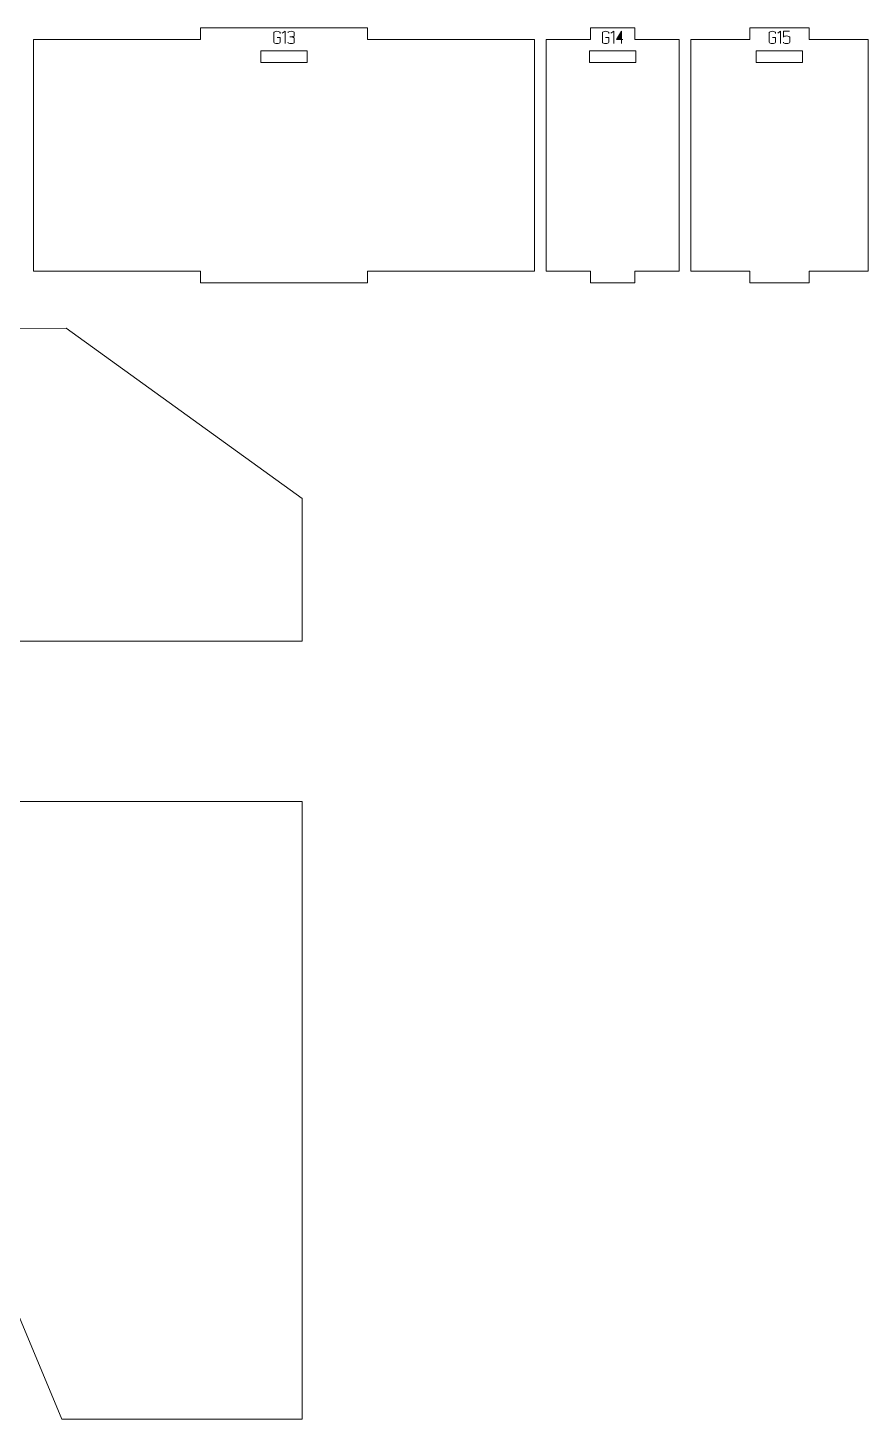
# Model space of a CAD drawing. Header units: centimetres. Extents: x -250 to 250, y -508 to 508.
# Drawn here: x -139.53 to -117.76, y -108.95 to -72.93 of the extents above; entities that cross this region are included whole.
import ezdxf

# ---------------------------------------------------------------- set-up
doc = ezdxf.new("R2010")
doc.units = ezdxf.units.CM
doc.header["$MEASUREMENT"] = 0
doc.layers.add('Capa 1', color=7, linetype='Continuous')

msp = doc.modelspace()

# ---------------------------------------------------------------- hatches: boundary and pattern name
at = {"layer": 'Capa 1', "true_color": 0x3e4095}
h = msp.add_hatch(color=175, dxfattribs=at)
edge = h.paths.add_edge_path()
edge.add_spline(control_points=[(-132.99047, -73.29819), (-132.99047, -73.30797), (-132.99834, -73.3163), (-133.01409, -73.32318), (-133.02983, -73.33006), (-133.04948, -73.3335), (-133.07302, -73.3335), (-133.09656, -73.3335), (-133.11621, -73.33006), (-133.13195, -73.32318), (-133.1477, -73.3163), (-133.15557, -73.30797), (-133.15557, -73.29819), (-133.15557, -73.29819), (-133.15557, -73.05237), (-133.15557, -73.05237), (-133.15557, -73.04259), (-133.1477, -73.03426), (-133.13195, -73.02738), (-133.11621, -73.0205), (-133.09656, -73.01706), (-133.07302, -73.01706), (-133.04948, -73.01706), (-133.02983, -73.0205), (-133.01409, -73.02738), (-132.99834, -73.03426), (-132.99047, -73.04259), (-132.99047, -73.05237), (-132.99047, -73.05237), (-132.99047, -73.07484), (-132.99047, -73.07484), (-132.99047, -73.07484), (-132.99047, -73.05237), (-132.99047, -73.05237), (-132.99047, -73.04259), (-132.99834, -73.03426), (-133.01409, -73.02738), (-133.02983, -73.0205), (-133.04948, -73.01706), (-133.07302, -73.01706), (-133.09656, -73.01706), (-133.11621, -73.0205), (-133.13195, -73.02738), (-133.1477, -73.03426), (-133.15557, -73.04259), (-133.15557, -73.05237), (-133.15557, -73.05237), (-133.15557, -73.29819), (-133.15557, -73.29819), (-133.15557, -73.30797), (-133.1477, -73.3163), (-133.13195, -73.32318), (-133.11621, -73.33006), (-133.09656, -73.3335), (-133.07302, -73.3335), (-133.04948, -73.3335), (-133.02983, -73.33006), (-133.01409, -73.32318), (-132.99834, -73.3163), (-132.99047, -73.30797), (-132.99047, -73.29819), (-132.99047, -73.29819), (-132.99047, -73.17528), (-132.99047, -73.17528), (-132.99047, -73.17528), (-133.0721, -73.17528), (-133.0721, -73.17528), (-133.0721, -73.17528), (-132.99047, -73.17528), (-132.99047, -73.17528), (-132.99047, -73.17528), (-132.99047, -73.29819), (-132.99047, -73.29819)], knot_values=[0, 0, 0, 0, 0.04166667, 0.04166667, 0.04166667, 0.08333333, 0.08333333, 0.08333333, 0.125, 0.125, 0.125, 0.16666667, 0.16666667, 0.16666667, 0.20833333, 0.20833333, 0.20833333, 0.25, 0.25, 0.25, 0.29166667, 0.29166667, 0.29166667, 0.33333333, 0.33333333, 0.33333333, 0.375, 0.375, 0.375, 0.41666667, 0.41666667, 0.41666667, 0.45833333, 0.45833333, 0.45833333, 0.5, 0.5, 0.5, 0.54166667, 0.54166667, 0.54166667, 0.58333333, 0.58333333, 0.58333333, 0.625, 0.625, 0.625, 0.66666667, 0.66666667, 0.66666667, 0.70833333, 0.70833333, 0.70833333, 0.75, 0.75, 0.75, 0.79166667, 0.79166667, 0.79166667, 0.83333333, 0.83333333, 0.83333333, 0.875, 0.875, 0.875, 0.91666667, 0.91666667, 0.91666667, 0.95833333, 0.95833333, 0.95833333, 1, 1, 1, 1], degree=3, periodic=1)
h = msp.add_hatch(color=175, dxfattribs=at)
edge = h.paths.add_edge_path()
edge.add_spline(control_points=[(-132.85931, -73.0166), (-132.85931, -73.0166), (-132.93544, -73.06934), (-132.93544, -73.06934), (-132.93544, -73.06934), (-132.85931, -73.0166), (-132.85931, -73.0166), (-132.85931, -73.0166), (-132.85931, -73.3335), (-132.85931, -73.3335), (-132.85931, -73.3335), (-132.85931, -73.0166), (-132.85931, -73.0166)], knot_values=[0, 0, 0, 0, 0.25, 0.25, 0.25, 0.5, 0.5, 0.5, 0.75, 0.75, 0.75, 1, 1, 1, 1], degree=3, periodic=1)
h = msp.add_hatch(color=175, dxfattribs=at)
edge = h.paths.add_edge_path()
edge.add_spline(control_points=[(-132.70613, -73.3335), (-132.72967, -73.3335), (-132.74932, -73.33006), (-132.76506, -73.32318), (-132.78081, -73.3163), (-132.78868, -73.30797), (-132.78868, -73.29819), (-132.78868, -73.30797), (-132.78081, -73.3163), (-132.76506, -73.32318), (-132.74932, -73.33006), (-132.72967, -73.3335), (-132.70613, -73.3335), (-132.68259, -73.3335), (-132.66294, -73.33006), (-132.6472, -73.32318), (-132.63145, -73.3163), (-132.62358, -73.30797), (-132.62358, -73.29819), (-132.62358, -73.29819), (-132.62358, -73.195), (-132.62358, -73.195), (-132.62358, -73.18674), (-132.62924, -73.17956), (-132.64055, -73.17345), (-132.65186, -73.16733), (-132.68503, -73.1632), (-132.74007, -73.16106), (-132.68534, -73.1577), (-132.65247, -73.15372), (-132.64147, -73.14914), (-132.63046, -73.14455), (-132.6245, -73.13706), (-132.62358, -73.12667), (-132.62358, -73.12667), (-132.62358, -73.05237), (-132.62358, -73.05237), (-132.62358, -73.04259), (-132.63145, -73.03426), (-132.6472, -73.02738), (-132.66294, -73.0205), (-132.68259, -73.01706), (-132.70613, -73.01706), (-132.72967, -73.01706), (-132.74932, -73.0205), (-132.76506, -73.02738), (-132.78081, -73.03426), (-132.78868, -73.04259), (-132.78868, -73.05237), (-132.78868, -73.04259), (-132.78081, -73.03426), (-132.76506, -73.02738), (-132.74932, -73.0205), (-132.72967, -73.01706), (-132.70613, -73.01706), (-132.68259, -73.01706), (-132.66294, -73.0205), (-132.6472, -73.02738), (-132.63145, -73.03426), (-132.62358, -73.04259), (-132.62358, -73.05237), (-132.62358, -73.05237), (-132.62358, -73.12667), (-132.62358, -73.12667), (-132.6245, -73.13706), (-132.63046, -73.14455), (-132.64147, -73.14914), (-132.65247, -73.15372), (-132.68534, -73.1577), (-132.74007, -73.16106), (-132.68503, -73.1632), (-132.65186, -73.16733), (-132.64055, -73.17345), (-132.62924, -73.17956), (-132.62358, -73.18674), (-132.62358, -73.195), (-132.62358, -73.195), (-132.62358, -73.29819), (-132.62358, -73.29819), (-132.62358, -73.30797), (-132.63145, -73.3163), (-132.6472, -73.32318), (-132.66294, -73.33006), (-132.68259, -73.3335), (-132.70613, -73.3335)], knot_values=[0, 0, 0, 0, 0.03571429, 0.03571429, 0.03571429, 0.07142857, 0.07142857, 0.07142857, 0.10714286, 0.10714286, 0.10714286, 0.14285714, 0.14285714, 0.14285714, 0.17857143, 0.17857143, 0.17857143, 0.21428571, 0.21428571, 0.21428571, 0.25, 0.25, 0.25, 0.28571429, 0.28571429, 0.28571429, 0.32142857, 0.32142857, 0.32142857, 0.35714286, 0.35714286, 0.35714286, 0.39285714, 0.39285714, 0.39285714, 0.42857143, 0.42857143, 0.42857143, 0.46428571, 0.46428571, 0.46428571, 0.5, 0.5, 0.5, 0.53571429, 0.53571429, 0.53571429, 0.57142857, 0.57142857, 0.57142857, 0.60714286, 0.60714286, 0.60714286, 0.64285714, 0.64285714, 0.64285714, 0.67857143, 0.67857143, 0.67857143, 0.71428571, 0.71428571, 0.71428571, 0.75, 0.75, 0.75, 0.78571429, 0.78571429, 0.78571429, 0.82142857, 0.82142857, 0.82142857, 0.85714286, 0.85714286, 0.85714286, 0.89285714, 0.89285714, 0.89285714, 0.92857143, 0.92857143, 0.92857143, 0.96428571, 0.96428571, 0.96428571, 1, 1, 1, 1], degree=3, periodic=1)
h = msp.add_hatch(color=175, dxfattribs=at)
edge = h.paths.add_edge_path()
edge.add_spline(control_points=[(-124.47892, -73.29819), (-124.47892, -73.30797), (-124.48679, -73.3163), (-124.50254, -73.32318), (-124.51828, -73.33006), (-124.53793, -73.3335), (-124.56147, -73.3335), (-124.58501, -73.3335), (-124.60466, -73.33006), (-124.6204, -73.32318), (-124.63615, -73.3163), (-124.64402, -73.30797), (-124.64402, -73.29819), (-124.64402, -73.29819), (-124.64402, -73.05237), (-124.64402, -73.05237), (-124.64402, -73.04259), (-124.63615, -73.03426), (-124.6204, -73.02738), (-124.60466, -73.0205), (-124.58501, -73.01706), (-124.56147, -73.01706), (-124.53793, -73.01706), (-124.51828, -73.0205), (-124.50254, -73.02738), (-124.48679, -73.03426), (-124.47892, -73.04259), (-124.47892, -73.05237), (-124.47892, -73.05237), (-124.47892, -73.07484), (-124.47892, -73.07484), (-124.47892, -73.07484), (-124.47892, -73.05237), (-124.47892, -73.05237), (-124.47892, -73.04259), (-124.48679, -73.03426), (-124.50254, -73.02738), (-124.51828, -73.0205), (-124.53793, -73.01706), (-124.56147, -73.01706), (-124.58501, -73.01706), (-124.60466, -73.0205), (-124.6204, -73.02738), (-124.63615, -73.03426), (-124.64402, -73.04259), (-124.64402, -73.05237), (-124.64402, -73.05237), (-124.64402, -73.29819), (-124.64402, -73.29819), (-124.64402, -73.30797), (-124.63615, -73.3163), (-124.6204, -73.32318), (-124.60466, -73.33006), (-124.58501, -73.3335), (-124.56147, -73.3335), (-124.53793, -73.3335), (-124.51828, -73.33006), (-124.50254, -73.32318), (-124.48679, -73.3163), (-124.47892, -73.30797), (-124.47892, -73.29819), (-124.47892, -73.29819), (-124.47892, -73.17528), (-124.47892, -73.17528), (-124.47892, -73.17528), (-124.56055, -73.17528), (-124.56055, -73.17528), (-124.56055, -73.17528), (-124.47892, -73.17528), (-124.47892, -73.17528), (-124.47892, -73.17528), (-124.47892, -73.29819), (-124.47892, -73.29819)], knot_values=[0, 0, 0, 0, 0.04166667, 0.04166667, 0.04166667, 0.08333333, 0.08333333, 0.08333333, 0.125, 0.125, 0.125, 0.16666667, 0.16666667, 0.16666667, 0.20833333, 0.20833333, 0.20833333, 0.25, 0.25, 0.25, 0.29166667, 0.29166667, 0.29166667, 0.33333333, 0.33333333, 0.33333333, 0.375, 0.375, 0.375, 0.41666667, 0.41666667, 0.41666667, 0.45833333, 0.45833333, 0.45833333, 0.5, 0.5, 0.5, 0.54166667, 0.54166667, 0.54166667, 0.58333333, 0.58333333, 0.58333333, 0.625, 0.625, 0.625, 0.66666667, 0.66666667, 0.66666667, 0.70833333, 0.70833333, 0.70833333, 0.75, 0.75, 0.75, 0.79166667, 0.79166667, 0.79166667, 0.83333333, 0.83333333, 0.83333333, 0.875, 0.875, 0.875, 0.91666667, 0.91666667, 0.91666667, 0.95833333, 0.95833333, 0.95833333, 1, 1, 1, 1], degree=3, periodic=1)
h = msp.add_hatch(color=175, dxfattribs=at)
edge = h.paths.add_edge_path()
edge.add_spline(control_points=[(-124.34776, -73.0166), (-124.34776, -73.0166), (-124.42389, -73.06934), (-124.42389, -73.06934), (-124.42389, -73.06934), (-124.34776, -73.0166), (-124.34776, -73.0166), (-124.34776, -73.0166), (-124.34776, -73.3335), (-124.34776, -73.3335), (-124.34776, -73.3335), (-124.34776, -73.0166), (-124.34776, -73.0166)], knot_values=[0, 0, 0, 0, 0.25, 0.25, 0.25, 0.5, 0.5, 0.5, 0.75, 0.75, 0.75, 1, 1, 1, 1], degree=3, periodic=1)
h = msp.add_hatch(color=175, dxfattribs=at)
edge = h.paths.add_edge_path()
edge.add_spline(control_points=[(-124.14734, -73.22894), (-124.14734, -73.22894), (-124.14734, -73.0166), (-124.14734, -73.0166), (-124.14734, -73.0166), (-124.27713, -73.22894), (-124.27713, -73.22894), (-124.27713, -73.22894), (-124.14734, -73.22894), (-124.14734, -73.22894)], knot_values=[0, 0, 0, 0, 0.33333333, 0.33333333, 0.33333333, 0.66666667, 0.66666667, 0.66666667, 1, 1, 1, 1], degree=3, periodic=1)
h = msp.add_hatch(color=175, dxfattribs=at)
edge = h.paths.add_edge_path()
edge.add_spline(control_points=[(-124.14734, -73.22894), (-124.14734, -73.22894), (-124.14734, -73.3335), (-124.14734, -73.3335), (-124.14734, -73.3335), (-124.14734, -73.22894), (-124.14734, -73.22894), (-124.14734, -73.22894), (-124.27713, -73.22894), (-124.27713, -73.22894), (-124.27713, -73.22894), (-124.14734, -73.0166), (-124.14734, -73.0166), (-124.14734, -73.0166), (-124.14734, -73.22894), (-124.14734, -73.22894), (-124.14734, -73.22894), (-124.11753, -73.22894), (-124.11753, -73.22894), (-124.11753, -73.22894), (-124.14734, -73.22894), (-124.14734, -73.22894)], knot_values=[0, 0, 0, 0, 0.14285714, 0.14285714, 0.14285714, 0.28571429, 0.28571429, 0.28571429, 0.42857143, 0.42857143, 0.42857143, 0.57142857, 0.57142857, 0.57142857, 0.71428571, 0.71428571, 0.71428571, 0.85714286, 0.85714286, 0.85714286, 1, 1, 1, 1], degree=3, periodic=1)
h = msp.add_hatch(color=175, dxfattribs=at)
edge = h.paths.add_edge_path()
edge.add_spline(control_points=[(-120.16065, -73.29819), (-120.16065, -73.30797), (-120.16852, -73.3163), (-120.18427, -73.32318), (-120.20001, -73.33006), (-120.21966, -73.3335), (-120.2432, -73.3335), (-120.26674, -73.3335), (-120.28639, -73.33006), (-120.30213, -73.32318), (-120.31788, -73.3163), (-120.32575, -73.30797), (-120.32575, -73.29819), (-120.32575, -73.29819), (-120.32575, -73.05237), (-120.32575, -73.05237), (-120.32575, -73.04259), (-120.31788, -73.03426), (-120.30213, -73.02738), (-120.28639, -73.0205), (-120.26674, -73.01706), (-120.2432, -73.01706), (-120.21966, -73.01706), (-120.20001, -73.0205), (-120.18427, -73.02738), (-120.16852, -73.03426), (-120.16065, -73.04259), (-120.16065, -73.05237), (-120.16065, -73.05237), (-120.16065, -73.07484), (-120.16065, -73.07484), (-120.16065, -73.07484), (-120.16065, -73.05237), (-120.16065, -73.05237), (-120.16065, -73.04259), (-120.16852, -73.03426), (-120.18427, -73.02738), (-120.20001, -73.0205), (-120.21966, -73.01706), (-120.2432, -73.01706), (-120.26674, -73.01706), (-120.28639, -73.0205), (-120.30213, -73.02738), (-120.31788, -73.03426), (-120.32575, -73.04259), (-120.32575, -73.05237), (-120.32575, -73.05237), (-120.32575, -73.29819), (-120.32575, -73.29819), (-120.32575, -73.30797), (-120.31788, -73.3163), (-120.30213, -73.32318), (-120.28639, -73.33006), (-120.26674, -73.3335), (-120.2432, -73.3335), (-120.21966, -73.3335), (-120.20001, -73.33006), (-120.18427, -73.32318), (-120.16852, -73.3163), (-120.16065, -73.30797), (-120.16065, -73.29819), (-120.16065, -73.29819), (-120.16065, -73.17528), (-120.16065, -73.17528), (-120.16065, -73.17528), (-120.24228, -73.17528), (-120.24228, -73.17528), (-120.24228, -73.17528), (-120.16065, -73.17528), (-120.16065, -73.17528), (-120.16065, -73.17528), (-120.16065, -73.29819), (-120.16065, -73.29819)], knot_values=[0, 0, 0, 0, 0.04166667, 0.04166667, 0.04166667, 0.08333333, 0.08333333, 0.08333333, 0.125, 0.125, 0.125, 0.16666667, 0.16666667, 0.16666667, 0.20833333, 0.20833333, 0.20833333, 0.25, 0.25, 0.25, 0.29166667, 0.29166667, 0.29166667, 0.33333333, 0.33333333, 0.33333333, 0.375, 0.375, 0.375, 0.41666667, 0.41666667, 0.41666667, 0.45833333, 0.45833333, 0.45833333, 0.5, 0.5, 0.5, 0.54166667, 0.54166667, 0.54166667, 0.58333333, 0.58333333, 0.58333333, 0.625, 0.625, 0.625, 0.66666667, 0.66666667, 0.66666667, 0.70833333, 0.70833333, 0.70833333, 0.75, 0.75, 0.75, 0.79166667, 0.79166667, 0.79166667, 0.83333333, 0.83333333, 0.83333333, 0.875, 0.875, 0.875, 0.91666667, 0.91666667, 0.91666667, 0.95833333, 0.95833333, 0.95833333, 1, 1, 1, 1], degree=3, periodic=1)
h = msp.add_hatch(color=175, dxfattribs=at)
edge = h.paths.add_edge_path()
edge.add_spline(control_points=[(-120.02949, -73.0166), (-120.02949, -73.0166), (-120.10562, -73.06934), (-120.10562, -73.06934), (-120.10562, -73.06934), (-120.02949, -73.0166), (-120.02949, -73.0166), (-120.02949, -73.0166), (-120.02949, -73.3335), (-120.02949, -73.3335), (-120.02949, -73.3335), (-120.02949, -73.0166), (-120.02949, -73.0166)], knot_values=[0, 0, 0, 0, 0.25, 0.25, 0.25, 0.5, 0.5, 0.5, 0.75, 0.75, 0.75, 1, 1, 1, 1], degree=3, periodic=1)
h = msp.add_hatch(color=175, dxfattribs=at)
edge = h.paths.add_edge_path()
edge.add_spline(control_points=[(-119.87631, -73.3335), (-119.89985, -73.3335), (-119.9195, -73.33006), (-119.93524, -73.32318), (-119.95099, -73.3163), (-119.95886, -73.30797), (-119.95886, -73.29819), (-119.95886, -73.30797), (-119.95099, -73.3163), (-119.93524, -73.32318), (-119.9195, -73.33006), (-119.89985, -73.3335), (-119.87631, -73.3335), (-119.85277, -73.3335), (-119.83312, -73.33006), (-119.81738, -73.32318), (-119.80163, -73.3163), (-119.79376, -73.30797), (-119.79376, -73.29819), (-119.79376, -73.29819), (-119.79376, -73.17253), (-119.79376, -73.17253), (-119.79376, -73.16274), (-119.80163, -73.15441), (-119.81738, -73.14753), (-119.83312, -73.14065), (-119.85277, -73.13721), (-119.87631, -73.13721), (-119.89771, -73.13905), (-119.91422, -73.1415), (-119.92584, -73.14455), (-119.93746, -73.14761), (-119.94846, -73.15694), (-119.95886, -73.17253), (-119.95886, -73.17253), (-119.95886, -73.01706), (-119.95886, -73.01706), (-119.95886, -73.01706), (-119.79926, -73.01706), (-119.79926, -73.01706), (-119.79926, -73.01706), (-119.95886, -73.01706), (-119.95886, -73.01706), (-119.95886, -73.01706), (-119.95886, -73.17253), (-119.95886, -73.17253), (-119.94846, -73.15694), (-119.93746, -73.14761), (-119.92584, -73.14455), (-119.91422, -73.1415), (-119.89771, -73.13905), (-119.87631, -73.13721), (-119.85277, -73.13721), (-119.83312, -73.14065), (-119.81738, -73.14753), (-119.80163, -73.15441), (-119.79376, -73.16274), (-119.79376, -73.17253), (-119.79376, -73.17253), (-119.79376, -73.29819), (-119.79376, -73.29819), (-119.79376, -73.30797), (-119.80163, -73.3163), (-119.81738, -73.32318), (-119.83312, -73.33006), (-119.85277, -73.3335), (-119.87631, -73.3335)], knot_values=[0, 0, 0, 0, 0.04545455, 0.04545455, 0.04545455, 0.09090909, 0.09090909, 0.09090909, 0.13636364, 0.13636364, 0.13636364, 0.18181818, 0.18181818, 0.18181818, 0.22727273, 0.22727273, 0.22727273, 0.27272727, 0.27272727, 0.27272727, 0.31818182, 0.31818182, 0.31818182, 0.36363636, 0.36363636, 0.36363636, 0.40909091, 0.40909091, 0.40909091, 0.45454545, 0.45454545, 0.45454545, 0.5, 0.5, 0.5, 0.54545455, 0.54545455, 0.54545455, 0.59090909, 0.59090909, 0.59090909, 0.63636364, 0.63636364, 0.63636364, 0.68181818, 0.68181818, 0.68181818, 0.72727273, 0.72727273, 0.72727273, 0.77272727, 0.77272727, 0.77272727, 0.81818182, 0.81818182, 0.81818182, 0.86363636, 0.86363636, 0.86363636, 0.90909091, 0.90909091, 0.90909091, 0.95454545, 0.95454545, 0.95454545, 1, 1, 1, 1], degree=3, periodic=1)

# ---------------------------------------------------------------- linework, layer by layer
at = {"layer": 'Capa 1', "color": 240, "lineweight": 9}
for points, knots in [([(-139.37548, -73.2271), (-139.37548, -73.2271), (-139.37548, -79.2271), (-139.37548, -79.2271), (-139.37548, -79.2271), (-135.05154, -79.2271), (-135.05154, -79.2271), (-135.05154, -79.2271), (-135.05154, -79.5271), (-135.05154, -79.5271), (-135.05154, -79.5271), (-130.7276, -79.5271), (-130.7276, -79.5271), (-130.7276, -79.5271), (-130.7276, -79.2271), (-130.7276, -79.2271), (-130.7276, -79.2271), (-126.40366, -79.2271), (-126.40366, -79.2271), (-126.40366, -79.2271), (-126.40366, -73.2271), (-126.40366, -73.2271), (-126.40366, -73.2271), (-130.7276, -73.2271), (-130.7276, -73.2271), (-130.7276, -73.2271), (-130.7276, -72.9271), (-130.7276, -72.9271), (-130.7276, -72.9271), (-135.05154, -72.9271), (-135.05154, -72.9271), (-135.05154, -72.9271), (-135.05154, -73.2271), (-135.05154, -73.2271), (-135.05154, -73.2271), (-139.37548, -73.2271), (-139.37548, -73.2271)], [0, 0, 0, 0, 0.08333333, 0.08333333, 0.08333333, 0.16666667, 0.16666667, 0.16666667, 0.25, 0.25, 0.25, 0.33333333, 0.33333333, 0.33333333, 0.41666667, 0.41666667, 0.41666667, 0.5, 0.5, 0.5, 0.58333333, 0.58333333, 0.58333333, 0.66666667, 0.66666667, 0.66666667, 0.75, 0.75, 0.75, 0.83333333, 0.83333333, 0.83333333, 0.91666667, 0.91666667, 0.91666667, 1, 1, 1, 1]), ([(-126.10366, -73.2271), (-126.10366, -73.2271), (-126.10366, -79.2271), (-126.10366, -79.2271), (-126.10366, -79.2271), (-124.95507, -79.2271), (-124.95507, -79.2271), (-124.95507, -79.2271), (-124.95507, -79.5271), (-124.95507, -79.5271), (-124.95507, -79.5271), (-123.80647, -79.5271), (-123.80647, -79.5271), (-123.80647, -79.5271), (-123.80647, -79.2271), (-123.80647, -79.2271), (-123.80647, -79.2271), (-122.65788, -79.2271), (-122.65788, -79.2271), (-122.65788, -79.2271), (-122.65788, -73.2271), (-122.65788, -73.2271), (-122.65788, -73.2271), (-123.80647, -73.2271), (-123.80647, -73.2271), (-123.80647, -73.2271), (-123.80647, -72.9271), (-123.80647, -72.9271), (-123.80647, -72.9271), (-124.95507, -72.9271), (-124.95507, -72.9271), (-124.95507, -72.9271), (-124.95507, -73.2271), (-124.95507, -73.2271), (-124.95507, -73.2271), (-126.10366, -73.2271), (-126.10366, -73.2271)], [0, 0, 0, 0, 0.08333333, 0.08333333, 0.08333333, 0.16666667, 0.16666667, 0.16666667, 0.25, 0.25, 0.25, 0.33333333, 0.33333333, 0.33333333, 0.41666667, 0.41666667, 0.41666667, 0.5, 0.5, 0.5, 0.58333333, 0.58333333, 0.58333333, 0.66666667, 0.66666667, 0.66666667, 0.75, 0.75, 0.75, 0.83333333, 0.83333333, 0.83333333, 0.91666667, 0.91666667, 0.91666667, 1, 1, 1, 1]), ([(-122.35788, -73.2271), (-122.35788, -73.2271), (-122.35788, -79.2271), (-122.35788, -79.2271), (-122.35788, -79.2271), (-120.8258, -79.2271), (-120.8258, -79.2271), (-120.8258, -79.2271), (-120.8258, -79.5271), (-120.8258, -79.5271), (-120.8258, -79.5271), (-119.29371, -79.5271), (-119.29371, -79.5271), (-119.29371, -79.5271), (-119.29371, -79.2271), (-119.29371, -79.2271), (-119.29371, -79.2271), (-117.76163, -79.2271), (-117.76163, -79.2271), (-117.76163, -79.2271), (-117.76163, -73.2271), (-117.76163, -73.2271), (-117.76163, -73.2271), (-119.29371, -73.2271), (-119.29371, -73.2271), (-119.29371, -73.2271), (-119.29371, -72.9271), (-119.29371, -72.9271), (-119.29371, -72.9271), (-120.8258, -72.9271), (-120.8258, -72.9271), (-120.8258, -72.9271), (-120.8258, -73.2271), (-120.8258, -73.2271), (-120.8258, -73.2271), (-122.35788, -73.2271), (-122.35788, -73.2271)], [0, 0, 0, 0, 0.08333333, 0.08333333, 0.08333333, 0.16666667, 0.16666667, 0.16666667, 0.25, 0.25, 0.25, 0.33333333, 0.33333333, 0.33333333, 0.41666667, 0.41666667, 0.41666667, 0.5, 0.5, 0.5, 0.58333333, 0.58333333, 0.58333333, 0.66666667, 0.66666667, 0.66666667, 0.75, 0.75, 0.75, 0.83333333, 0.83333333, 0.83333333, 0.91666667, 0.91666667, 0.91666667, 1, 1, 1, 1]), ([(-133.48957, -73.527), (-133.48957, -73.527), (-132.28957, -73.527), (-132.28957, -73.527), (-132.28957, -73.527), (-132.28957, -73.827), (-132.28957, -73.827), (-132.28957, -73.827), (-133.48957, -73.827), (-133.48957, -73.827), (-133.48957, -73.827), (-133.48957, -73.527), (-133.48957, -73.527)], [0, 0, 0, 0, 0.25, 0.25, 0.25, 0.5, 0.5, 0.5, 0.75, 0.75, 0.75, 1, 1, 1, 1]), ([(-124.98077, -73.527), (-124.98077, -73.527), (-123.78077, -73.527), (-123.78077, -73.527), (-123.78077, -73.527), (-123.78077, -73.827), (-123.78077, -73.827), (-123.78077, -73.827), (-124.98077, -73.827), (-124.98077, -73.827), (-124.98077, -73.827), (-124.98077, -73.527), (-124.98077, -73.527)], [0, 0, 0, 0, 0.25, 0.25, 0.25, 0.5, 0.5, 0.5, 0.75, 0.75, 0.75, 1, 1, 1, 1]), ([(-120.65975, -73.527), (-120.65975, -73.527), (-119.45975, -73.527), (-119.45975, -73.527), (-119.45975, -73.527), (-119.45975, -73.827), (-119.45975, -73.827), (-119.45975, -73.827), (-120.65975, -73.827), (-120.65975, -73.827), (-120.65975, -73.827), (-120.65975, -73.527), (-120.65975, -73.527)], [0, 0, 0, 0, 0.25, 0.25, 0.25, 0.5, 0.5, 0.5, 0.75, 0.75, 0.75, 1, 1, 1, 1])]:
    msp.add_open_spline(points, degree=3, knots=knots, dxfattribs=at)
at = {"layer": 'Capa 1', "color": 114, "lineweight": 9}
for points, knots in [([(-132.99047, -73.29819), (-132.99047, -73.30797), (-132.99834, -73.3163), (-133.01409, -73.32318), (-133.02983, -73.33006), (-133.04948, -73.3335), (-133.07302, -73.3335), (-133.09656, -73.3335), (-133.11621, -73.33006), (-133.13195, -73.32318), (-133.1477, -73.3163), (-133.15557, -73.30797), (-133.15557, -73.29819), (-133.15557, -73.29819), (-133.15557, -73.05237), (-133.15557, -73.05237), (-133.15557, -73.04259), (-133.1477, -73.03426), (-133.13195, -73.02738), (-133.11621, -73.0205), (-133.09656, -73.01706), (-133.07302, -73.01706), (-133.04948, -73.01706), (-133.02983, -73.0205), (-133.01409, -73.02738), (-132.99834, -73.03426), (-132.99047, -73.04259), (-132.99047, -73.05237), (-132.99047, -73.05237), (-132.99047, -73.07484), (-132.99047, -73.07484), (-132.99047, -73.07484), (-132.99047, -73.05237), (-132.99047, -73.05237), (-132.99047, -73.04259), (-132.99834, -73.03426), (-133.01409, -73.02738), (-133.02983, -73.0205), (-133.04948, -73.01706), (-133.07302, -73.01706), (-133.09656, -73.01706), (-133.11621, -73.0205), (-133.13195, -73.02738), (-133.1477, -73.03426), (-133.15557, -73.04259), (-133.15557, -73.05237), (-133.15557, -73.05237), (-133.15557, -73.29819), (-133.15557, -73.29819), (-133.15557, -73.30797), (-133.1477, -73.3163), (-133.13195, -73.32318), (-133.11621, -73.33006), (-133.09656, -73.3335), (-133.07302, -73.3335), (-133.04948, -73.3335), (-133.02983, -73.33006), (-133.01409, -73.32318), (-132.99834, -73.3163), (-132.99047, -73.30797), (-132.99047, -73.29819), (-132.99047, -73.29819), (-132.99047, -73.17528), (-132.99047, -73.17528), (-132.99047, -73.17528), (-133.0721, -73.17528), (-133.0721, -73.17528), (-133.0721, -73.17528), (-132.99047, -73.17528), (-132.99047, -73.17528), (-132.99047, -73.17528), (-132.99047, -73.29819), (-132.99047, -73.29819)], [0, 0, 0, 0, 0.04166667, 0.04166667, 0.04166667, 0.08333333, 0.08333333, 0.08333333, 0.125, 0.125, 0.125, 0.16666667, 0.16666667, 0.16666667, 0.20833333, 0.20833333, 0.20833333, 0.25, 0.25, 0.25, 0.29166667, 0.29166667, 0.29166667, 0.33333333, 0.33333333, 0.33333333, 0.375, 0.375, 0.375, 0.41666667, 0.41666667, 0.41666667, 0.45833333, 0.45833333, 0.45833333, 0.5, 0.5, 0.5, 0.54166667, 0.54166667, 0.54166667, 0.58333333, 0.58333333, 0.58333333, 0.625, 0.625, 0.625, 0.66666667, 0.66666667, 0.66666667, 0.70833333, 0.70833333, 0.70833333, 0.75, 0.75, 0.75, 0.79166667, 0.79166667, 0.79166667, 0.83333333, 0.83333333, 0.83333333, 0.875, 0.875, 0.875, 0.91666667, 0.91666667, 0.91666667, 0.95833333, 0.95833333, 0.95833333, 1, 1, 1, 1]), ([(-132.85931, -73.0166), (-132.85931, -73.0166), (-132.93544, -73.06934), (-132.93544, -73.06934), (-132.93544, -73.06934), (-132.85931, -73.0166), (-132.85931, -73.0166), (-132.85931, -73.0166), (-132.85931, -73.3335), (-132.85931, -73.3335), (-132.85931, -73.3335), (-132.85931, -73.0166), (-132.85931, -73.0166)], [0, 0, 0, 0, 0.25, 0.25, 0.25, 0.5, 0.5, 0.5, 0.75, 0.75, 0.75, 1, 1, 1, 1]), ([(-132.70613, -73.3335), (-132.72967, -73.3335), (-132.74932, -73.33006), (-132.76506, -73.32318), (-132.78081, -73.3163), (-132.78868, -73.30797), (-132.78868, -73.29819), (-132.78868, -73.30797), (-132.78081, -73.3163), (-132.76506, -73.32318), (-132.74932, -73.33006), (-132.72967, -73.3335), (-132.70613, -73.3335), (-132.68259, -73.3335), (-132.66294, -73.33006), (-132.6472, -73.32318), (-132.63145, -73.3163), (-132.62358, -73.30797), (-132.62358, -73.29819), (-132.62358, -73.29819), (-132.62358, -73.195), (-132.62358, -73.195), (-132.62358, -73.18674), (-132.62924, -73.17956), (-132.64055, -73.17345), (-132.65186, -73.16733), (-132.68503, -73.1632), (-132.74007, -73.16106), (-132.68534, -73.1577), (-132.65247, -73.15372), (-132.64147, -73.14914), (-132.63046, -73.14455), (-132.6245, -73.13706), (-132.62358, -73.12667), (-132.62358, -73.12667), (-132.62358, -73.05237), (-132.62358, -73.05237), (-132.62358, -73.04259), (-132.63145, -73.03426), (-132.6472, -73.02738), (-132.66294, -73.0205), (-132.68259, -73.01706), (-132.70613, -73.01706), (-132.72967, -73.01706), (-132.74932, -73.0205), (-132.76506, -73.02738), (-132.78081, -73.03426), (-132.78868, -73.04259), (-132.78868, -73.05237), (-132.78868, -73.04259), (-132.78081, -73.03426), (-132.76506, -73.02738), (-132.74932, -73.0205), (-132.72967, -73.01706), (-132.70613, -73.01706), (-132.68259, -73.01706), (-132.66294, -73.0205), (-132.6472, -73.02738), (-132.63145, -73.03426), (-132.62358, -73.04259), (-132.62358, -73.05237), (-132.62358, -73.05237), (-132.62358, -73.12667), (-132.62358, -73.12667), (-132.6245, -73.13706), (-132.63046, -73.14455), (-132.64147, -73.14914), (-132.65247, -73.15372), (-132.68534, -73.1577), (-132.74007, -73.16106), (-132.68503, -73.1632), (-132.65186, -73.16733), (-132.64055, -73.17345), (-132.62924, -73.17956), (-132.62358, -73.18674), (-132.62358, -73.195), (-132.62358, -73.195), (-132.62358, -73.29819), (-132.62358, -73.29819), (-132.62358, -73.30797), (-132.63145, -73.3163), (-132.6472, -73.32318), (-132.66294, -73.33006), (-132.68259, -73.3335), (-132.70613, -73.3335)], [0, 0, 0, 0, 0.03571429, 0.03571429, 0.03571429, 0.07142857, 0.07142857, 0.07142857, 0.10714286, 0.10714286, 0.10714286, 0.14285714, 0.14285714, 0.14285714, 0.17857143, 0.17857143, 0.17857143, 0.21428571, 0.21428571, 0.21428571, 0.25, 0.25, 0.25, 0.28571429, 0.28571429, 0.28571429, 0.32142857, 0.32142857, 0.32142857, 0.35714286, 0.35714286, 0.35714286, 0.39285714, 0.39285714, 0.39285714, 0.42857143, 0.42857143, 0.42857143, 0.46428571, 0.46428571, 0.46428571, 0.5, 0.5, 0.5, 0.53571429, 0.53571429, 0.53571429, 0.57142857, 0.57142857, 0.57142857, 0.60714286, 0.60714286, 0.60714286, 0.64285714, 0.64285714, 0.64285714, 0.67857143, 0.67857143, 0.67857143, 0.71428571, 0.71428571, 0.71428571, 0.75, 0.75, 0.75, 0.78571429, 0.78571429, 0.78571429, 0.82142857, 0.82142857, 0.82142857, 0.85714286, 0.85714286, 0.85714286, 0.89285714, 0.89285714, 0.89285714, 0.92857143, 0.92857143, 0.92857143, 0.96428571, 0.96428571, 0.96428571, 1, 1, 1, 1]), ([(-124.47892, -73.29819), (-124.47892, -73.30797), (-124.48679, -73.3163), (-124.50254, -73.32318), (-124.51828, -73.33006), (-124.53793, -73.3335), (-124.56147, -73.3335), (-124.58501, -73.3335), (-124.60466, -73.33006), (-124.6204, -73.32318), (-124.63615, -73.3163), (-124.64402, -73.30797), (-124.64402, -73.29819), (-124.64402, -73.29819), (-124.64402, -73.05237), (-124.64402, -73.05237), (-124.64402, -73.04259), (-124.63615, -73.03426), (-124.6204, -73.02738), (-124.60466, -73.0205), (-124.58501, -73.01706), (-124.56147, -73.01706), (-124.53793, -73.01706), (-124.51828, -73.0205), (-124.50254, -73.02738), (-124.48679, -73.03426), (-124.47892, -73.04259), (-124.47892, -73.05237), (-124.47892, -73.05237), (-124.47892, -73.07484), (-124.47892, -73.07484), (-124.47892, -73.07484), (-124.47892, -73.05237), (-124.47892, -73.05237), (-124.47892, -73.04259), (-124.48679, -73.03426), (-124.50254, -73.02738), (-124.51828, -73.0205), (-124.53793, -73.01706), (-124.56147, -73.01706), (-124.58501, -73.01706), (-124.60466, -73.0205), (-124.6204, -73.02738), (-124.63615, -73.03426), (-124.64402, -73.04259), (-124.64402, -73.05237), (-124.64402, -73.05237), (-124.64402, -73.29819), (-124.64402, -73.29819), (-124.64402, -73.30797), (-124.63615, -73.3163), (-124.6204, -73.32318), (-124.60466, -73.33006), (-124.58501, -73.3335), (-124.56147, -73.3335), (-124.53793, -73.3335), (-124.51828, -73.33006), (-124.50254, -73.32318), (-124.48679, -73.3163), (-124.47892, -73.30797), (-124.47892, -73.29819), (-124.47892, -73.29819), (-124.47892, -73.17528), (-124.47892, -73.17528), (-124.47892, -73.17528), (-124.56055, -73.17528), (-124.56055, -73.17528), (-124.56055, -73.17528), (-124.47892, -73.17528), (-124.47892, -73.17528), (-124.47892, -73.17528), (-124.47892, -73.29819), (-124.47892, -73.29819)], [0, 0, 0, 0, 0.04166667, 0.04166667, 0.04166667, 0.08333333, 0.08333333, 0.08333333, 0.125, 0.125, 0.125, 0.16666667, 0.16666667, 0.16666667, 0.20833333, 0.20833333, 0.20833333, 0.25, 0.25, 0.25, 0.29166667, 0.29166667, 0.29166667, 0.33333333, 0.33333333, 0.33333333, 0.375, 0.375, 0.375, 0.41666667, 0.41666667, 0.41666667, 0.45833333, 0.45833333, 0.45833333, 0.5, 0.5, 0.5, 0.54166667, 0.54166667, 0.54166667, 0.58333333, 0.58333333, 0.58333333, 0.625, 0.625, 0.625, 0.66666667, 0.66666667, 0.66666667, 0.70833333, 0.70833333, 0.70833333, 0.75, 0.75, 0.75, 0.79166667, 0.79166667, 0.79166667, 0.83333333, 0.83333333, 0.83333333, 0.875, 0.875, 0.875, 0.91666667, 0.91666667, 0.91666667, 0.95833333, 0.95833333, 0.95833333, 1, 1, 1, 1]), ([(-124.34776, -73.0166), (-124.34776, -73.0166), (-124.42389, -73.06934), (-124.42389, -73.06934), (-124.42389, -73.06934), (-124.34776, -73.0166), (-124.34776, -73.0166), (-124.34776, -73.0166), (-124.34776, -73.3335), (-124.34776, -73.3335), (-124.34776, -73.3335), (-124.34776, -73.0166), (-124.34776, -73.0166)], [0, 0, 0, 0, 0.25, 0.25, 0.25, 0.5, 0.5, 0.5, 0.75, 0.75, 0.75, 1, 1, 1, 1]), ([(-124.14734, -73.22894), (-124.14734, -73.22894), (-124.14734, -73.0166), (-124.14734, -73.0166), (-124.14734, -73.0166), (-124.27713, -73.22894), (-124.27713, -73.22894), (-124.27713, -73.22894), (-124.14734, -73.22894), (-124.14734, -73.22894)], [0, 0, 0, 0, 0.33333333, 0.33333333, 0.33333333, 0.66666667, 0.66666667, 0.66666667, 1, 1, 1, 1]), ([(-124.14734, -73.22894), (-124.14734, -73.22894), (-124.14734, -73.3335), (-124.14734, -73.3335), (-124.14734, -73.3335), (-124.14734, -73.22894), (-124.14734, -73.22894), (-124.14734, -73.22894), (-124.27713, -73.22894), (-124.27713, -73.22894), (-124.27713, -73.22894), (-124.14734, -73.0166), (-124.14734, -73.0166), (-124.14734, -73.0166), (-124.14734, -73.22894), (-124.14734, -73.22894), (-124.14734, -73.22894), (-124.11753, -73.22894), (-124.11753, -73.22894), (-124.11753, -73.22894), (-124.14734, -73.22894), (-124.14734, -73.22894)], [0, 0, 0, 0, 0.14285714, 0.14285714, 0.14285714, 0.28571429, 0.28571429, 0.28571429, 0.42857143, 0.42857143, 0.42857143, 0.57142857, 0.57142857, 0.57142857, 0.71428571, 0.71428571, 0.71428571, 0.85714286, 0.85714286, 0.85714286, 1, 1, 1, 1]), ([(-120.16065, -73.29819), (-120.16065, -73.30797), (-120.16852, -73.3163), (-120.18427, -73.32318), (-120.20001, -73.33006), (-120.21966, -73.3335), (-120.2432, -73.3335), (-120.26674, -73.3335), (-120.28639, -73.33006), (-120.30213, -73.32318), (-120.31788, -73.3163), (-120.32575, -73.30797), (-120.32575, -73.29819), (-120.32575, -73.29819), (-120.32575, -73.05237), (-120.32575, -73.05237), (-120.32575, -73.04259), (-120.31788, -73.03426), (-120.30213, -73.02738), (-120.28639, -73.0205), (-120.26674, -73.01706), (-120.2432, -73.01706), (-120.21966, -73.01706), (-120.20001, -73.0205), (-120.18427, -73.02738), (-120.16852, -73.03426), (-120.16065, -73.04259), (-120.16065, -73.05237), (-120.16065, -73.05237), (-120.16065, -73.07484), (-120.16065, -73.07484), (-120.16065, -73.07484), (-120.16065, -73.05237), (-120.16065, -73.05237), (-120.16065, -73.04259), (-120.16852, -73.03426), (-120.18427, -73.02738), (-120.20001, -73.0205), (-120.21966, -73.01706), (-120.2432, -73.01706), (-120.26674, -73.01706), (-120.28639, -73.0205), (-120.30213, -73.02738), (-120.31788, -73.03426), (-120.32575, -73.04259), (-120.32575, -73.05237), (-120.32575, -73.05237), (-120.32575, -73.29819), (-120.32575, -73.29819), (-120.32575, -73.30797), (-120.31788, -73.3163), (-120.30213, -73.32318), (-120.28639, -73.33006), (-120.26674, -73.3335), (-120.2432, -73.3335), (-120.21966, -73.3335), (-120.20001, -73.33006), (-120.18427, -73.32318), (-120.16852, -73.3163), (-120.16065, -73.30797), (-120.16065, -73.29819), (-120.16065, -73.29819), (-120.16065, -73.17528), (-120.16065, -73.17528), (-120.16065, -73.17528), (-120.24228, -73.17528), (-120.24228, -73.17528), (-120.24228, -73.17528), (-120.16065, -73.17528), (-120.16065, -73.17528), (-120.16065, -73.17528), (-120.16065, -73.29819), (-120.16065, -73.29819)], [0, 0, 0, 0, 0.04166667, 0.04166667, 0.04166667, 0.08333333, 0.08333333, 0.08333333, 0.125, 0.125, 0.125, 0.16666667, 0.16666667, 0.16666667, 0.20833333, 0.20833333, 0.20833333, 0.25, 0.25, 0.25, 0.29166667, 0.29166667, 0.29166667, 0.33333333, 0.33333333, 0.33333333, 0.375, 0.375, 0.375, 0.41666667, 0.41666667, 0.41666667, 0.45833333, 0.45833333, 0.45833333, 0.5, 0.5, 0.5, 0.54166667, 0.54166667, 0.54166667, 0.58333333, 0.58333333, 0.58333333, 0.625, 0.625, 0.625, 0.66666667, 0.66666667, 0.66666667, 0.70833333, 0.70833333, 0.70833333, 0.75, 0.75, 0.75, 0.79166667, 0.79166667, 0.79166667, 0.83333333, 0.83333333, 0.83333333, 0.875, 0.875, 0.875, 0.91666667, 0.91666667, 0.91666667, 0.95833333, 0.95833333, 0.95833333, 1, 1, 1, 1]), ([(-120.02949, -73.0166), (-120.02949, -73.0166), (-120.10562, -73.06934), (-120.10562, -73.06934), (-120.10562, -73.06934), (-120.02949, -73.0166), (-120.02949, -73.0166), (-120.02949, -73.0166), (-120.02949, -73.3335), (-120.02949, -73.3335), (-120.02949, -73.3335), (-120.02949, -73.0166), (-120.02949, -73.0166)], [0, 0, 0, 0, 0.25, 0.25, 0.25, 0.5, 0.5, 0.5, 0.75, 0.75, 0.75, 1, 1, 1, 1]), ([(-119.87631, -73.3335), (-119.89985, -73.3335), (-119.9195, -73.33006), (-119.93524, -73.32318), (-119.95099, -73.3163), (-119.95886, -73.30797), (-119.95886, -73.29819), (-119.95886, -73.30797), (-119.95099, -73.3163), (-119.93524, -73.32318), (-119.9195, -73.33006), (-119.89985, -73.3335), (-119.87631, -73.3335), (-119.85277, -73.3335), (-119.83312, -73.33006), (-119.81738, -73.32318), (-119.80163, -73.3163), (-119.79376, -73.30797), (-119.79376, -73.29819), (-119.79376, -73.29819), (-119.79376, -73.17253), (-119.79376, -73.17253), (-119.79376, -73.16274), (-119.80163, -73.15441), (-119.81738, -73.14753), (-119.83312, -73.14065), (-119.85277, -73.13721), (-119.87631, -73.13721), (-119.89771, -73.13905), (-119.91422, -73.1415), (-119.92584, -73.14455), (-119.93746, -73.14761), (-119.94846, -73.15694), (-119.95886, -73.17253), (-119.95886, -73.17253), (-119.95886, -73.01706), (-119.95886, -73.01706), (-119.95886, -73.01706), (-119.79926, -73.01706), (-119.79926, -73.01706), (-119.79926, -73.01706), (-119.95886, -73.01706), (-119.95886, -73.01706), (-119.95886, -73.01706), (-119.95886, -73.17253), (-119.95886, -73.17253), (-119.94846, -73.15694), (-119.93746, -73.14761), (-119.92584, -73.14455), (-119.91422, -73.1415), (-119.89771, -73.13905), (-119.87631, -73.13721), (-119.85277, -73.13721), (-119.83312, -73.14065), (-119.81738, -73.14753), (-119.80163, -73.15441), (-119.79376, -73.16274), (-119.79376, -73.17253), (-119.79376, -73.17253), (-119.79376, -73.29819), (-119.79376, -73.29819), (-119.79376, -73.30797), (-119.80163, -73.3163), (-119.81738, -73.32318), (-119.83312, -73.33006), (-119.85277, -73.3335), (-119.87631, -73.3335)], [0, 0, 0, 0, 0.04545455, 0.04545455, 0.04545455, 0.09090909, 0.09090909, 0.09090909, 0.13636364, 0.13636364, 0.13636364, 0.18181818, 0.18181818, 0.18181818, 0.22727273, 0.22727273, 0.22727273, 0.27272727, 0.27272727, 0.27272727, 0.31818182, 0.31818182, 0.31818182, 0.36363636, 0.36363636, 0.36363636, 0.40909091, 0.40909091, 0.40909091, 0.45454545, 0.45454545, 0.45454545, 0.5, 0.5, 0.5, 0.54545455, 0.54545455, 0.54545455, 0.59090909, 0.59090909, 0.59090909, 0.63636364, 0.63636364, 0.63636364, 0.68181818, 0.68181818, 0.68181818, 0.72727273, 0.72727273, 0.72727273, 0.77272727, 0.77272727, 0.77272727, 0.81818182, 0.81818182, 0.81818182, 0.86363636, 0.86363636, 0.86363636, 0.90909091, 0.90909091, 0.90909091, 0.95454545, 0.95454545, 0.95454545, 1, 1, 1, 1]), ([(-140.98399, -86.3257), (-140.98399, -86.3257), (-149.1345, -86.3257), (-149.1345, -86.3257), (-149.1345, -86.3257), (-151.15172, -87.72796), (-151.15172, -87.72796), (-151.15172, -87.72796), (-151.15172, -101.88096), (-151.15172, -101.88096), (-151.15172, -101.88096), (-149.08755, -103.32833), (-149.08755, -103.32833), (-149.08755, -103.32833), (-142.85379, -103.32833), (-142.85379, -103.32833), (-142.85379, -103.32833), (-140.7515, -101.7829), (-140.7515, -101.7829), (-140.7515, -101.7829), (-140.7515, -96.35422), (-140.7515, -96.35422), (-140.7515, -96.35422), (-145.34775, -96.35422), (-145.34775, -96.35422), (-145.34775, -96.35422), (-145.34775, -92.95696), (-145.34775, -92.95696), (-145.34775, -92.95696), (-132.42445, -92.95696), (-132.42445, -92.95696), (-132.42445, -92.95696), (-132.42445, -108.95415), (-132.42445, -108.95415), (-132.42445, -108.95415), (-138.64556, -108.95415), (-138.64556, -108.95415), (-138.64556, -108.95415), (-139.82525, -106.11067), (-139.82525, -106.11067), (-139.82525, -106.11067), (-143.71825, -108.95415), (-143.71825, -108.95415), (-143.71825, -108.95415), (-152.19474, -108.95415), (-152.19474, -108.95415), (-152.19474, -108.95415), (-159.47876, -103.64045), (-159.47876, -103.64045), (-159.47876, -103.64045), (-159.47876, -85.79964), (-159.47876, -85.79964), (-159.47876, -85.79964), (-152.53618, -80.74191), (-152.53618, -80.74191), (-152.53618, -80.74191), (-138.53175, -80.70072), (-138.53175, -80.70072), (-138.53175, -80.70072), (-132.42445, -85.11593), (-132.42445, -85.11593), (-132.42445, -85.11593), (-132.42445, -88.8114), (-132.42445, -88.8114), (-132.42445, -88.8114), (-140.20166, -88.8114), (-140.20166, -88.8114), (-140.20166, -88.8114), (-140.98399, -86.3257), (-140.98399, -86.3257)], [0, 0, 0, 0, 0.04347826, 0.04347826, 0.04347826, 0.08695652, 0.08695652, 0.08695652, 0.13043478, 0.13043478, 0.13043478, 0.17391304, 0.17391304, 0.17391304, 0.2173913, 0.2173913, 0.2173913, 0.26086957, 0.26086957, 0.26086957, 0.30434783, 0.30434783, 0.30434783, 0.34782609, 0.34782609, 0.34782609, 0.39130435, 0.39130435, 0.39130435, 0.43478261, 0.43478261, 0.43478261, 0.47826087, 0.47826087, 0.47826087, 0.52173913, 0.52173913, 0.52173913, 0.56521739, 0.56521739, 0.56521739, 0.60869565, 0.60869565, 0.60869565, 0.65217391, 0.65217391, 0.65217391, 0.69565217, 0.69565217, 0.69565217, 0.73913043, 0.73913043, 0.73913043, 0.7826087, 0.7826087, 0.7826087, 0.82608696, 0.82608696, 0.82608696, 0.86956522, 0.86956522, 0.86956522, 0.91304348, 0.91304348, 0.91304348, 0.95652174, 0.95652174, 0.95652174, 1, 1, 1, 1])]:
    msp.add_open_spline(points, degree=3, knots=knots, dxfattribs=at)

doc.saveas('drawing.dxf')
